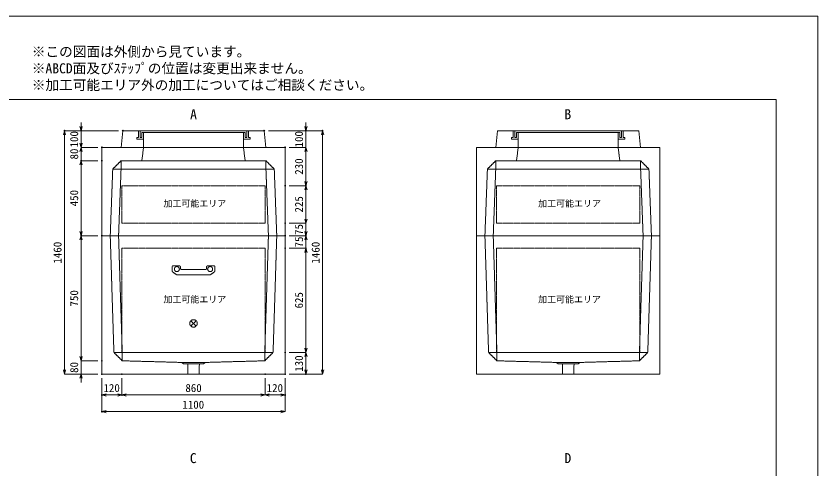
# Model space of a CAD drawing. Units: millimetres, scale not verified. Extents: x -3712 to 3712, y -2625 to 2625.
# Drawn here: x -1103 to 3712, y -91 to 2625 of the extents above; entities that cross this region are included whole.
import ezdxf
from ezdxf.enums import TextEntityAlignment as Align

# ---------------------------------------------------------------- set-up
doc = ezdxf.new("R2010")
doc.units = ezdxf.units.MM
doc.header["$LTSCALE"] = 10
doc.header["$PDMODE"] = 32
doc.header["$PDSIZE"] = 5
doc.linetypes.add('LONG_DASHED1', pattern=[7, 6, -1])
doc.linetypes.add('LONG_DOUBLE_CHAIN', pattern=[21.8, 18, -1, 0.6, -0.6, 0.6, -1])
for name, color, linetype, lineweight in [('0-0_D-TTL', 7, 'Continuous', 9), ('0-1_Defpoints', 7, 'Continuous', 9), ('0-3_D-TTL-TXT', 7, 'Continuous', 9), ('0-4_D-STR-TXT', 7, 'Continuous', 9), ('0-5_D-STR-DIM', 3, 'Continuous', 9), ('0-6_0', 7, 'Continuous', 9), ('0-7_D-STR', 7, 'LONG_DASHED1', 9), ('0-9_D-STR-STR3', 2, 'LONG_DASHED1', 9), ('0-A_D-STR-STR4', 134, 'LONG_DASHED1', 9), ('0-B_D-STR-STR5', 1, 'LONG_DOUBLE_CHAIN', 9)]:
    doc.layers.add(name, color=color, linetype=linetype, lineweight=lineweight)
doc.styles.add('ＭＳ ゴシック', font='')
doc.styles.get('ＭＳ ゴシック').set_extended_font_data('MS Gothic')

# ---------------------------------------------------------------- blocks, each defined once
blk = doc.blocks.new('A$C4DE05FD1')
at = {"layer": '0-0_D-TTL', "color": 134}
for p, q in [((2000, 38000), (57400, 38000)), ((57400, 38000), (57400, 2000))]:
    blk.add_line(p, q, dxfattribs=at)
at = {"layer": '0-1_Defpoints', "color": 134}
for p, q in [((0, 42000), (59400, 42000)), ((59400, 42000), (59400, 0))]:
    blk.add_line(p, q, dxfattribs=at)
at = {"layer": '0-3_D-TTL-TXT', "style": 'ＭＳ ゴシック'}
for s, p in [('※この図面は外側から見ています。', (21630.46, 39907.83)), ('※ABCD面及びｽﾃｯﾌﾟの位置は変更出来ません。', (21630.46, 39107.83)), ('※加工可能エリア外の加工についてはご相談ください。', (21630.46, 38307.83))]:
    blk.add_text(s, height=481.1, dxfattribs=at).set_placement(p, align=Align.BOTTOM_LEFT)
blk = doc.blocks.new('_Open30')
at = {"layer": '0-6_0'}
blk.add_line((0, 0), (-10, 0), dxfattribs=at)
blk.add_lwpolyline([(-10, 2.679), (0, 0), (-10, -2.679)], dxfattribs=at)
blk = doc.blocks.new('A$C31CA379A')
at = {"layer": '0-4_D-STR-TXT', "style": 'ＭＳ ゴシック'}
for s, p in [('A', (-162.94, -1095.26)), ('B', (17819.31, -1095.26)), ('C', (-175.69, -17595.27)), ('D', (17819.31, -17595.27))]:
    blk.add_text(s, height=481.1, dxfattribs=at).set_placement(p, align=Align.BOTTOM_LEFT)
blk = doc.blocks.new('A$C019679C0')
at = {"layer": '0-7_D-STR', "linetype": 'Continuous'}
for p, q in [((-4350, 0), (-4250, 1000)), ((4250, 1000), (-4250, 1000)), ((4350, 0), (4250, 1000)), ((-4350, 0), (4350, 0))]:
    blk.add_line(p, q, dxfattribs=at)
at = {"layer": '0-7_D-STR'}
for p, q in [((-3000, 0), (-3000, 900)), ((3000, 900), (3000, 0))]:
    blk.add_line(p, q, dxfattribs=at)
at = {"layer": '0-A_D-STR-STR4'}
for points in [[(-3300, 1000), (-3300, 600), (-3400, 600), (-3400, 500), (-3000, 500)], [(-3000, 900), (-3100, 900), (-3100, 600), (-3200, 600), (-3200, 1000)], [(3300, 1000), (3300, 600), (3400, 600), (3400, 500), (3000, 500)], [(3100, 900), (3100, 600), (3200, 600), (3200, 1000)], [(-3000, 900), (3000, 900), (3100, 900)]]:
    blk.add_lwpolyline(points, dxfattribs=at)
blk = doc.blocks.new('A$C202A5BD5')
at = {"layer": '0-7_D-STR', "linetype": 'Continuous'}
for p, q in [((-5500, 5300), (5500, 5300)), ((-5500, 0), (-5500, 5300)), ((5500, 5300), (5500, 0)), ((-5500, 0), (5500, 0))]:
    blk.add_line(p, q, dxfattribs=at)
at = {"layer": '0-7_D-STR'}
for p, q in [((-3000, 5300), (-3100, 4500)), ((3000, 5300), (3100, 4500)), ((-4850, 4000), (-4350, 4500)), ((4350, 4500), (-4350, 4500)), ((-4350, 4000), (-4350, 4500)), ((4850, 4000), (4350, 4500)), ((4350, 4000), (4350, 4500)), ((-4850, 4000), (-5000, 0)), ((4850, 4000), (-4850, 4000)), ((-4350, 4000), (-4500, 0)), ((4350, 4000), (4500, 0)), ((4850, 4000), (5000, 0))]:
    blk.add_line(p, q, dxfattribs=at)
at = {"layer": '0-B_D-STR-STR5'}
for p, q in [((-4300, 3000), (-4300, 750)), ((4300, 3000), (-4300, 3000)), ((4300, 3000), (4300, 750)), ((4300, 750), (-4300, 750))]:
    blk.add_line(p, q, dxfattribs=at)
blk = doc.blocks.new('A$C27844A11')
at = {"layer": '0-9_D-STR-STR3'}
for p, q in [((-1280, 500), (-1280, 226.8)), ((-1230, 550), (-879.2, 550)), ((1230, 550), (879.2, 550)), ((1280, 500), (1280, 226.8)), ((-1257.7, 185.2), (-1030.2, 16.8)), ((974.7, 0), (-974.7, 0)), ((-779.6, 458.7), (-771, 360.6)), ((721.2, 315), (-721.2, 315)), ((779.6, 458.7), (771, 360.6)), ((1257.7, 185.2), (1030.2, 16.8))]:
    blk.add_line(p, q, dxfattribs=at)
for centre in [(-1000, 350), (1000, 350)]:
    blk.add_circle(centre, 150, dxfattribs=at)
for centre, radius, start, end in [((-1230, 500), 50, 90, 180), ((-879.2, 450), 100, 5, 90), ((879.2, 450), 100, 90, 175), ((1230, 500), 50, 0, 90), ((-1230, 226.8), 50, 180, 236.30993), ((-974.7, 100), 100, 236.30993, 270), ((-721.2, 365), 50, 185, 270), ((721.2, 365), 50, 270, 355), ((974.7, 100), 100, 270, 303.69007), ((1230, 226.8), 50, 303.69007, 0)]:
    blk.add_arc(centre, radius, start, end, dxfattribs=at)
blk = doc.blocks.new('A$C7CE826D1')
at = {"layer": '0-7_D-STR', "linetype": 'Continuous'}
for p, q in [((-5500, 0), (5500, 0)), ((-5500, -8300), (-5500, 0)), ((5500, -8300), (5500, 0)), ((-5500, -8300), (5500, -8300))]:
    blk.add_line(p, q, dxfattribs=at)
at = {"layer": '0-7_D-STR'}
for p, q in [((-5000, 0), (-4780, -7000)), ((-4500, 0), (-4280, -7000)), ((4500, 0), (4280, -7000)), ((5000, 0), (4780, -7000)), ((-4280, -7500), (-4780, -7000)), ((4780, -7000), (-4780, -7000)), ((-4280, -7500), (-4280, -7000)), ((4280, -7500), (4780, -7000)), ((4280, -7500), (4280, -7000)), ((-4280, -7500), (-700, -7600)), ((-600, -7690), (-700, -7600)), ((700, -7600), (-700, -7600)), ((600, -7690), (-600, -7690)), ((-333, -8300), (-352, -7690)), ((333, -8300), (352, -7690)), ((600, -7690), (700, -7600)), ((4280, -7500), (700, -7600))]:
    blk.add_line(p, q, dxfattribs=at)
at = {"layer": '0-B_D-STR-STR5'}
for p, q in [((4300, -750), (-4300, -750)), ((-4300, -750), (-4300, -7000)), ((4300, -750), (4300, -7000)), ((4300, -7000), (-4300, -7000))]:
    blk.add_line(p, q, dxfattribs=at)
blk = doc.blocks.new('A$C1C640AAB')
at = {"layer": '0-B_D-STR-STR5'}
for p, q in [((-159.1, -159.1), (159.1, 159.1)), ((-159.1, 159.1), (159.1, -159.1))]:
    blk.add_line(p, q, dxfattribs=at)
blk.add_circle((0, 0), 225, dxfattribs=at)
blk = doc.blocks.new('A$C8c97f7d5')
at = {"layer": '0-7_D-STR'}
blk.add_blockref('A$C7CE826D1', (0, 0), dxfattribs=at)
at = {"layer": '0-B_D-STR-STR5'}
blk.add_blockref('A$C1C640AAB', (0, -5260), dxfattribs=at)

msp = doc.modelspace()

# ---------------------------------------------------------------- linework, layer by layer
at = {"layer": '0-1_Defpoints'}
for p in [(-812.5, 1937.5), (-712.5, 1937.5), (-462.5, 1937.5), (387.5, 1937.5), (637.5, 1937.5), (737.5, 1937.5), (-587.5, 1837.5), (512.5, 1837.5), (-712.5, 1757.5), (-587.5, 1757.5), (512.5, 1607.5), (637.5, 1607.5), (512.5, 1382.5), (512.5, 1382.5), (-712.5, 1307.5), (-587.5, 1307.5), (-587.5, 1307.5), (512.5, 1307.5), (637.5, 1307.5), (512.5, 1232.5), (512.5, 1232.5), (637.5, 1232.5), (512.5, 607.5), (-587.5, 557.5), (-712.5, 477.5), (-587.5, 477.5), (-587.5, 477.5), (-587.5, 477.5), (-467.5, 477.5), (392.5, 477.5), (512.5, 477.5), (512.5, 477.5), (512.5, 477.5), (637.5, 477.5), (-587.5, 352.5), (-467.5, 352.5), (512.5, 352.5), (-587.5, 252.5)]:
    msp.add_point(p, dxfattribs=at)
at = {"layer": '0-5_D-STR-DIM'}
for p, q in [((-712.5, 1962.5), (-712.5, 1987.5)), ((637.5, 1962.5), (637.5, 1987.5)), ((-487.5, 1937.5), (-812.5, 1937.5)), ((-487.5, 1937.5), (-712.5, 1937.5)), ((-712.5, 1837.5), (-712.5, 1937.5)), ((412.5, 1937.5), (637.5, 1937.5)), ((412.5, 1937.5), (737.5, 1937.5)), ((637.5, 1837.5), (637.5, 1937.5)), ((-812.5, 502.5), (-812.5, 1912.5)), ((-712.5, 1862.5), (-712.5, 1887.5)), ((737.5, 502.5), (737.5, 1912.5)), ((-612.5, 1837.5), (-712.5, 1837.5)), ((-712.5, 1837.5), (-712.5, 1757.5)), ((-612.5, 1837.5), (-712.5, 1837.5)), ((537.5, 1837.5), (637.5, 1837.5)), ((537.5, 1837.5), (637.5, 1837.5)), ((-712.5, 1812.5), (-712.5, 1787.5)), ((637.5, 1812.5), (637.5, 1632.5)), ((637.5, 1812.5), (637.5, 1787.5)), ((-612.5, 1757.5), (-712.5, 1757.5)), ((-612.5, 1757.5), (-712.5, 1757.5)), ((-712.5, 1732.5), (-712.5, 1707.5)), ((-712.5, 1332.5), (-712.5, 1732.5)), ((537.5, 1607.5), (637.5, 1607.5)), ((537.5, 1607.5), (637.5, 1607.5)), ((637.5, 1407.5), (637.5, 1582.5)), ((637.5, 1407.5), (637.5, 1432.5)), ((537.5, 1382.5), (637.5, 1382.5)), ((537.5, 1382.5), (637.5, 1382.5)), ((637.5, 1382.5), (637.5, 1307.5)), ((637.5, 1332.5), (637.5, 1357.5)), ((-612.5, 1307.5), (-712.5, 1307.5)), ((-612.5, 1307.5), (-712.5, 1307.5)), ((537.5, 1307.5), (637.5, 1307.5)), ((537.5, 1307.5), (637.5, 1307.5)), ((637.5, 1232.5), (637.5, 1307.5)), ((-712.5, 582.5), (-712.5, 1282.5)), ((637.5, 1282.5), (637.5, 1257.5)), ((537.5, 1232.5), (637.5, 1232.5)), ((537.5, 1232.5), (637.5, 1232.5)), ((637.5, 1207.5), (637.5, 1182.5)), ((637.5, 632.5), (637.5, 1207.5)), ((-712.5, 582.5), (-712.5, 607.5)), ((537.5, 607.5), (637.5, 607.5)), ((537.5, 607.5), (637.5, 607.5)), ((637.5, 582.5), (637.5, 502.5)), ((-612.5, 557.5), (-712.5, 557.5)), ((-712.5, 557.5), (-712.5, 477.5)), ((-612.5, 557.5), (-712.5, 557.5)), ((-612.5, 477.5), (-812.5, 477.5)), ((-612.5, 477.5), (-712.5, 477.5)), ((-712.5, 452.5), (-712.5, 427.5)), ((-587.5, 452.5), (-587.5, 252.5)), ((-587.5, 452.5), (-587.5, 352.5)), ((-467.5, 452.5), (-467.5, 352.5)), ((-467.5, 452.5), (-467.5, 352.5)), ((392.5, 452.5), (392.5, 352.5)), ((392.5, 452.5), (392.5, 352.5)), ((512.5, 452.5), (512.5, 352.5)), ((512.5, 452.5), (512.5, 252.5)), ((537.5, 477.5), (637.5, 477.5)), ((537.5, 477.5), (737.5, 477.5)), ((-492.5, 352.5), (-562.5, 352.5)), ((367.5, 352.5), (-442.5, 352.5)), ((417.5, 352.5), (487.5, 352.5)), ((487.5, 252.5), (-562.5, 252.5))]:
    msp.add_line(p, q, dxfattribs=at)

# ---------------------------------------------------------------- block references
at = {"layer": '0-0_D-TTL', "xscale": 0.125, "yscale": 0.125}
msp.add_blockref('A$C4DE05FD1', (-3712.5, -2625), dxfattribs=at)
at = {"layer": '0-4_D-STR-TXT', "xscale": 0.125, "yscale": 0.125}
msp.add_blockref('A$C31CA379A', (-37.5, 2125), dxfattribs=at)
at = {"layer": '0-5_D-STR-DIM', "xscale": 2.5, "yscale": 2.5}
for p, rotation in [((-812.5, 1937.5), 90), ((-712.5, 1937.5), 270), ((637.5, 1937.5), 270), ((737.5, 1937.5), 90), ((-712.5, 1837.5), 270), ((-712.5, 1837.5), 90), ((637.5, 1837.5), 90), ((637.5, 1837.5), 90), ((-712.5, 1757.5), 90), ((-712.5, 1757.5), 90), ((637.5, 1607.5), 270), ((637.5, 1607.5), 90), ((637.5, 1382.5), 270), ((637.5, 1382.5), 270), ((-712.5, 1307.5), 270), ((-712.5, 1307.5), 90), ((637.5, 1307.5), 270), ((637.5, 1307.5), 90), ((637.5, 1232.5), 90), ((637.5, 1232.5), 90), ((637.5, 607.5), 270), ((-712.5, 557.5), 270), ((-712.5, 557.5), 270), ((637.5, 607.5), 90), ((-812.5, 477.5), 270), ((637.5, 477.5), 270), ((737.5, 477.5), 270), ((-712.5, 477.5), 90), ((-587.5, 352.5), 180), ((-467.5, 352.5), 180), ((392.5, 352.5), 180), ((-587.5, 252.5), 180)]:
    msp.add_blockref('_Open30', p, dxfattribs=dict(at, rotation=rotation))
for p in [(-467.5, 352.5), (392.5, 352.5), (512.5, 352.5), (512.5, 252.5)]:
    msp.add_blockref('_Open30', p, dxfattribs=at)
at = {"layer": '0-7_D-STR', "xscale": 0.1, "yscale": 0.1}
for name, p in [('A$C019679C0', (-37.5, 1837.5)), ('A$C019679C0', (2212.5, 1837.5)), ('A$C202A5BD5', (-37.5, 1307.5)), ('A$C202A5BD5', (2212.5, 1307.5)), ('A$C8c97f7d5', (-37.5, 1307.5)), ('A$C7CE826D1', (2212.5, 1307.5))]:
    msp.add_blockref(name, p, dxfattribs=at)
at = {"layer": '0-9_D-STR-STR3', "xscale": 0.1, "yscale": 0.1}
msp.add_blockref('A$C27844A11', (-37.5, 1072.5), dxfattribs=at)

# ---------------------------------------------------------------- texts
at = {"layer": '0-5_D-STR-DIM', "style": 'ＭＳ ゴシック'}
for s, p in [('100', (-715.75, 1836.85)), ('100', (634.25, 1836.85)), ('80', (-715.75, 1764.88)), ('230', (634.25, 1673.5)), ('450', (-715.75, 1484)), ('225', (634.25, 1446.65)), ('75', (634.25, 1312.4)), ('1460', (-815.75, 1140.6)), ('75', (634.25, 1237.4)), ('1460', (734.25, 1140.6)), ('750', (-715.75, 883)), ('625', (634.25, 871.4)), ('130', (634.25, 491.85)), ('80', (-715.75, 484.88))]:
    msp.add_text(s, height=48.09, rotation=90, dxfattribs=at).set_placement(p, align=Align.BOTTOM_LEFT)
for s, p in [('120', (-578.15, 355.75)), ('860', (-86.38, 355.75)), ('120', (401.85, 355.75)), ('1100', (-104.4, 255.75))]:
    msp.add_text(s, height=48.09, dxfattribs=at).set_placement(p, align=Align.BOTTOM_LEFT)
at = {"layer": '0-B_D-STR-STR5', "style": 'ＭＳ ゴシック'}
for p in [(-217.98, 1469.97), (2032.02, 1469.97), (-217.98, 894.97), (2032.02, 894.97)]:
    msp.add_text('加工可能エリア', height=38.49, dxfattribs=at).set_placement(p, align=Align.BOTTOM_LEFT)

doc.saveas('drawing.dxf')
